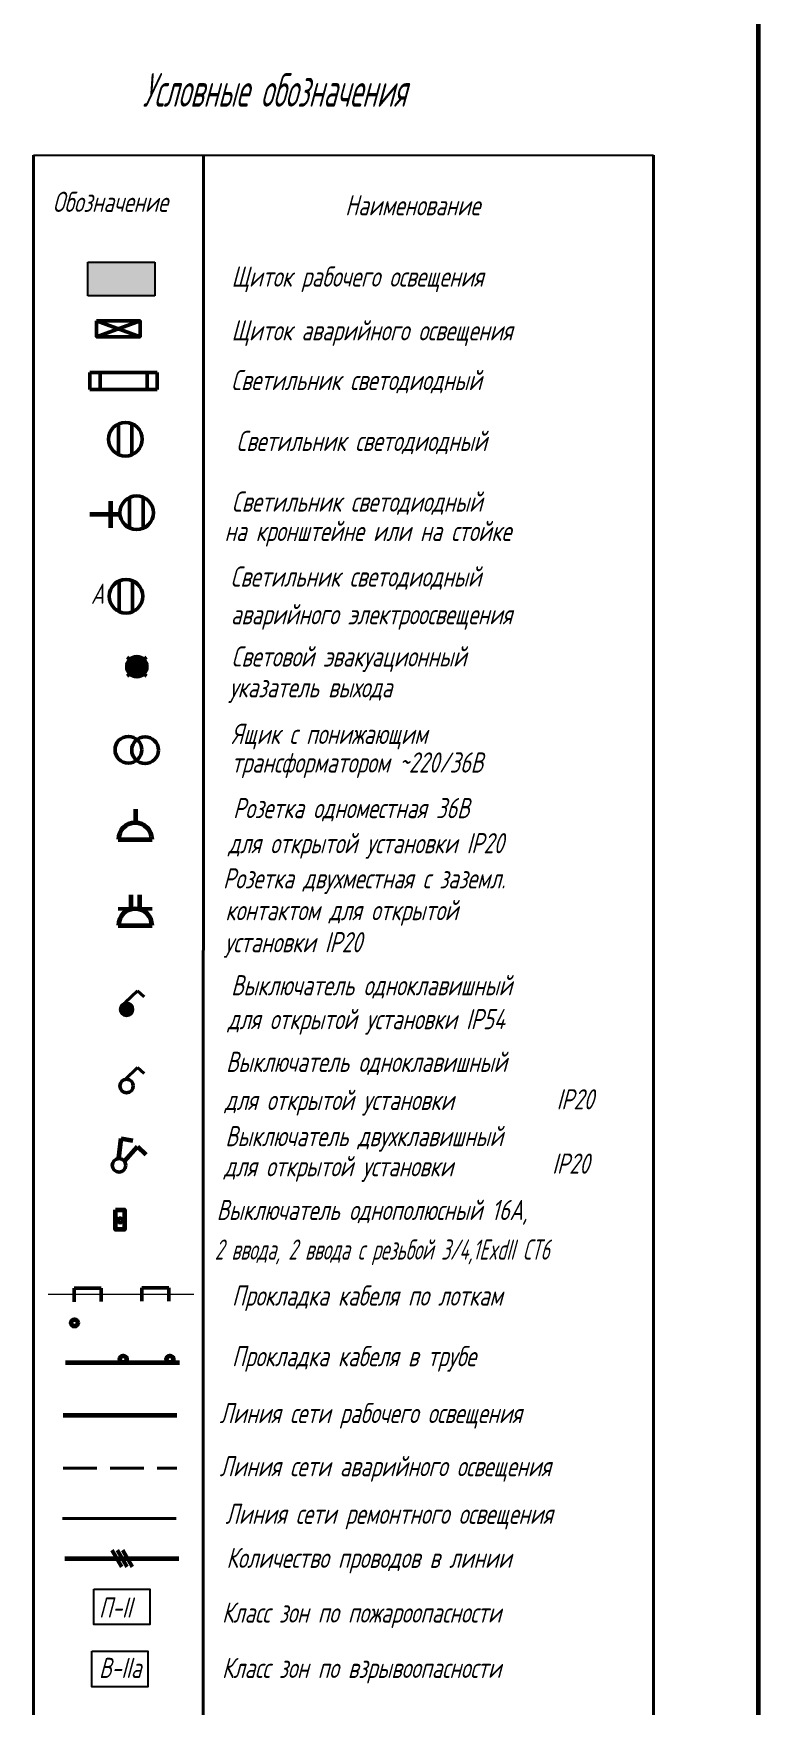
# Model space of a CAD drawing. Header units: inches. Extents: x -2146 to 222, y -883 to 3331.
# Drawn here: x -808.8 to -701, y 2941.5 to 3190.2 of the extents above; entities that cross this region are included whole.
import ezdxf
from ezdxf.enums import TextEntityAlignment as Align

# ---------------------------------------------------------------- set-up
doc = ezdxf.new("R2010")
doc.units = ezdxf.units.IN
doc.header["$MEASUREMENT"] = 0
doc.linetypes.add('gost5', pattern=[7, 5, -2, 0])
for name, color, linetype in [('вид', 7, 'Continuous'), ('НОВЫЙ', 7, 'Continuous'), ('Сила', 7, 'Continuous'), ('текст', 7, 'Continuous')]:
    doc.layers.add(name, color=color, linetype=linetype)
for name, color, linetype, lineweight in [('кабель', 1, 'Continuous', 60), ('КаБель силовой (Вновь)', 1, 'Continuous', 60), ('лампа', 6, 'Continuous', 50), ('Освещение', 160, 'Continuous', 40), ('рамка толстая', 7, 'Continuous', 60), ('Эл. аппараты (Вновь)', 93, 'Continuous', 50), ('ЭМО', 7, 'Continuous', 15)]:
    doc.layers.add(name, color=color, linetype=linetype, lineweight=lineweight)
doc.styles.add('GOST', font='gost.shx', dxfattribs={"oblique": 15})
doc.styles.add('Simplex', font='simplex.shx', dxfattribs={"width": 0.7, "oblique": 15})
doc.styles.get("Standard").update_dxf_attribs({"font": 'arial.ttf'})
doc.linetypes.add('GODOGRAPH', pattern='A,4.163001,-0.003665,["o",Standard,S=2.5,R=0,X=0,Y=-0.833333],-1.662353,4.17098', length=9.999999)

# ---------------------------------------------------------------- blocks, each defined once
blk = doc.blocks.new('A$C037E41F2')
at = {"layer": 'Сила', "color": 114, "lineweight": 50}
for centre in [(1.53, 1.57), (3.44, 1.53)]:
    blk.add_circle(centre, 1.53, dxfattribs=at)
blk = doc.blocks.new('*U4')
at = {"layer": 'ЭМО', "color": 94, "lineweight": 53}
for p, q in [((-1.52, 1.25), (-0.08, -1.25)), ((-0.72, 1.25), (0.72, -1.25)), ((0.08, 1.25), (1.52, -1.25))]:
    blk.add_line(p, q, dxfattribs=at)
blk = doc.blocks.new('A$C111428AF')
at = {"lineweight": 50}
blk.add_hatch(color=24, dxfattribs=at).paths.add_polyline_path([(3, 1.5, 1), (0, 1.5, 1)])
at = {"color": 24, "lineweight": 50}
for p, q in [((0.07, 2.93), (0.44, 2.56)), ((2.93, 2.93), (2.56, 2.56)), ((0.44, 0.44), (0.07, 0.07)), ((2.56, 0.44), (2.93, 0.07))]:
    blk.add_line(p, q, dxfattribs=at)
blk.add_circle((1.5, 1.5), 1.5, dxfattribs=at)

msp = doc.modelspace()

# ---------------------------------------------------------------- hatches: boundary and pattern name
h = msp.add_hatch(color=5)
h.dxf.hatch_style = 1
h.paths.add_polyline_path([(-790.77, 3151.17), (-790.77, 3156.17), (-800.77, 3156.17), (-800.77, 3151.17)])
edge = h.paths.add_edge_path()
edge.add_line((-800.77, 3156.17), (-790.77, 3156.17))
at = {"layer": 'вид'}
msp.add_hatch(color=0, dxfattribs=at).paths.add_polyline_path([(-795.13, 3046.05, 1), (-794.85, 3044.07, 1)])
at = {"layer": 'кабель'}
msp.add_hatch(color=5, dxfattribs=at).paths.add_polyline_path([(-799.86, 3151.9), (-792.17, 3151.9), (-792.17, 3154.78), (-799.86, 3154.78)])

# ---------------------------------------------------------------- linework, layer by layer
at = {"color": 0, "lineweight": 60}
for q in [(-701.01, 3330.61), (-701.01, 3330.53)]:
    msp.add_line((-701.01, 2746.61), q, dxfattribs=at)
at = {"color": 0, "lineweight": 40}
for p, q in [((-808.84, 3172.08), (-808.84, 2936.64)), ((-716.61, 3172.06), (-716.61, 2936.6)), ((-808.84, 3163.08), (-808.84, 2933.31)), ((-716.61, 3163.06), (-716.61, 2933.27)), ((-795.2, 3046.06), (-793.38, 3047.83)), ((-793.38, 3047.83), (-792.38, 3046.95)), ((-795.2, 3034.66), (-793.38, 3036.43)), ((-793.38, 3036.43), (-792.38, 3035.55))]:
    msp.add_line(p, q, dxfattribs=at)
msp.add_line((-808.84, 3172.08), (-716.61, 3172.06))
at = {"lineweight": 40}
msp.add_line((-783.53, 3172.04), (-783.61, 2933.3), dxfattribs=at)
at = {"color": 5}
for p, q in [((-800.77, 3151.17), (-800.77, 3156.17)), ((-800.77, 3156.17), (-790.77, 3156.17)), ((-790.77, 3156.17), (-790.77, 3151.17)), ((-790.77, 3151.17), (-800.77, 3151.17))]:
    msp.add_line(p, q, dxfattribs=at)
at = {"color": 6, "lineweight": 50}
for p, q in [((-796.2, 3132.1), (-796.2, 3127.61)), ((-794.19, 3132.18), (-794.19, 3127.52)), ((-794.54, 3121.15), (-794.54, 3116.66)), ((-792.53, 3121.24), (-792.53, 3116.58)), ((-796.11, 3108.75), (-796.11, 3104.25)), ((-794.1, 3108.83), (-794.1, 3104.17))]:
    msp.add_line(p, q, dxfattribs=at)
at = {"lineweight": 60}
for p, q in [((-796.24, 3070.31), (-791.19, 3070.31)), ((-796.24, 3057.53), (-791.19, 3057.53))]:
    msp.add_line(p, q, dxfattribs=at)
at = {"lineweight": 50}
msp.add_line((-796.24, 3060.03), (-791.19, 3060.03), dxfattribs=at)
at = {"color": 5, "linetype": 'gost5', "lineweight": 40}
msp.add_line((-804.43, 2976.83), (-787.51, 2976.83), dxfattribs=at)
at = {"color": 0, "linetype": 'GODOGRAPH', "lineweight": 40, "ltscale": 0.5}
msp.add_line((-804.53, 2969.36), (-787.61, 2969.36), dxfattribs=at)
at = {"color": 0, "lineweight": 30}
msp.add_circle((-794.99, 3045.06), 1, dxfattribs=at)
at = {"color": 0, "lineweight": 50}
msp.add_circle((-794.99, 3033.67), 1, dxfattribs=at)
at = {"linetype": 'ByBlock', "lineweight": 50, "ltscale": 100}
msp.add_circle((-795.95, 3013.69), 0.344, dxfattribs=at)
at = {"layer": 'кабель'}
for p, q in [((-797.36, 3120.64), (-797.36, 3116.64)), ((-804.07, 2992.55), (-787.14, 2992.55)), ((-804.43, 2984.75), (-787.51, 2984.75)), ((-804.15, 2963.41), (-787.22, 2963.41))]:
    msp.add_line(p, q, dxfattribs=at)
at = {"layer": 'кабель', "color": 0}
msp.add_line((-796.01, 3118.64), (-800.48, 3118.64), dxfattribs=at)
msp.add_lwpolyline([(-796.64, 3015.25), (-795.3, 3015.25), (-795.3, 3012.34), (-796.64, 3012.34)], close=True, dxfattribs=at)
at = {"layer": 'кабель', "color": 1}
for centre in [(-802.73, 2998.44), (-795.48, 2993.05), (-788.54, 2993.05)]:
    msp.add_circle(centre, 0.5, dxfattribs=at)
at = {"layer": 'КаБель силовой (Вновь)', "color": 6, "lineweight": 20}
msp.add_line((-784.97, 3002.66), (-806.66, 3002.66), dxfattribs=at)
at = {"layer": 'лампа'}
for p, q in [((-800.44, 3139.75), (-790.44, 3139.75)), ((-800.44, 3137.25), (-800.44, 3139.75)), ((-798.94, 3137.25), (-798.94, 3139.75)), ((-791.94, 3139.75), (-791.94, 3137.25)), ((-790.44, 3139.75), (-790.44, 3137.25)), ((-790.44, 3137.25), (-800.44, 3137.25))]:
    msp.add_line(p, q, dxfattribs=at)
for centre in [(-795.16, 3129.84), (-793.5, 3118.9), (-795.07, 3106.49)]:
    msp.add_circle(centre, 2.5, dxfattribs=at)
at = {"layer": 'НОВЫЙ', "color": 0, "lineweight": 25}
for points in [[(-799.88, 2958.88), (-791.55, 2958.88), (-791.55, 2953.59), (-799.88, 2953.59)], [(-800.17, 2949.63), (-791.84, 2949.63), (-791.84, 2944.34), (-800.17, 2944.34)]]:
    msp.add_lwpolyline(points, close=True, dxfattribs=at)
at = {"layer": 'Освещение', "lineweight": 50}
for p, q in [((-792.98, 3145.06), (-799.44, 3147.43)), ((-799.44, 3145.06), (-792.98, 3147.43))]:
    msp.add_line(p, q, dxfattribs=at)
at = {"layer": 'Освещение', "color": 0, "lineweight": 60}
for p, q in [((-793.66, 3074.85), (-793.66, 3072.81)), ((-794.36, 3062.07), (-794.36, 3060.03)), ((-793.09, 3062.07), (-793.09, 3060.03))]:
    msp.add_line(p, q, dxfattribs=at)
at = {"layer": 'Освещение', "lineweight": 50}
msp.add_lwpolyline([(-799.44, 3147.43), (-792.98, 3147.43), (-792.98, 3145.06), (-799.44, 3145.06)], close=True, dxfattribs=at)
at = {"layer": 'Освещение', "color": 0, "lineweight": 60}
for centre in [(-793.71, 3070.31), (-793.71, 3057.53)]:
    msp.add_arc(centre, 2.5, 0, 180, dxfattribs=at)
at = {"layer": 'рамка толстая'}
for p, q in [((-796.15, 3022.96), (-795.78, 3025.84)), ((-795.78, 3025.84), (-794.08, 3025.59)), ((-795.32, 3022.5), (-793.39, 3024.66)), ((-793.39, 3024.66), (-792.13, 3023.5))]:
    msp.add_line(p, q, dxfattribs=at)
at = {"layer": 'Эл. аппараты (Вновь)'}
for p, q in [((-802.8, 3003.6), (-802.8, 3001.6)), ((-802.77, 3003.61), (-798.77, 3003.61)), ((-798.77, 3003.61), (-798.77, 3001.61)), ((-792.71, 3003.68), (-792.71, 3001.68)), ((-792.71, 3003.68), (-788.71, 3003.68)), ((-788.71, 3003.68), (-788.71, 3001.68))]:
    msp.add_line(p, q, dxfattribs=at)
at = {"layer": 'Эл. аппараты (Вновь)', "color": 0}
msp.add_circle((-796.11, 3021.88), 1, dxfattribs=at)

# ---------------------------------------------------------------- block references
msp.add_blockref('A$C111428AF', (-794.97, 3094.52))
at = {"xscale": 1.300000000000182, "yscale": 1.300000000000182, "zscale": 1.300000000000182}
msp.add_blockref('A$C037E41F2', (-796.71, 3081.62), dxfattribs=at)
at = {"layer": 'Сила', "color": 1}
msp.add_blockref('*U4', (-795.68, 2963.41), dxfattribs=at)

# ---------------------------------------------------------------- texts
at = {"color": 0, "lineweight": 30, "style": 'GOST', "oblique": 15, "width": 0.7}
msp.add_text('Условные обозначения', height=5, dxfattribs=at).set_placement((-792.63, 3179.27))
at = {"lineweight": 20, "style": 'Simplex', "oblique": 15}
for s, width, p in [('Обозначение', 0.7, (-805.98, 3163.63)), ('Наименование', 0.7, (-762.49, 3163.12)), ('Щиток рабочего освещения', 0.7, (-779.39, 3152.52)), ('Щиток аварийного освещения', 0.7, (-779.39, 3144.52)), ('Светильник светодиодный', 0.7, (-779.44, 3137.13)), ('Светильник светодиодный', 0.7, (-778.67, 3128.08)), ('Светильник светодиодный', 0.7, (-779.34, 3119.06)), ('на кронштейне или на стойке', 0.7, (-780.42, 3114.69)), ('Светильник светодиодный', 0.7, (-779.53, 3107.92)), ('аварийного электроосвещения', 0.7, (-779.48, 3102.31)), ('Световой эвакуационный ', 0.7, (-779.39, 3096.04)), ('указатель выхода', 0.7, (-779.73, 3091.45)), ('Ящик с понижающим ', 0.7, (-779.39, 3084.52)), ('трансформатором ~220/36В', 0.7, (-779.39, 3080.27)), ('Розетка одноместная 36В', 0.7, (-779.15, 3073.49)), ('для открытой установки IP20', 0.7, (-779.88, 3068.27)), ('Розетка двухместная с заземл.', 0.7, (-780.65, 3063.04)), ('контактом для открытой ', 0.7, (-780.3, 3058.31)), ('установки IP20', 0.7, (-780.4, 3053.55)), ('Выключатель одноклавишный', 0.7, (-779.44, 3047.15)), ('для открытой установки IP54', 0.7, (-779.96, 3042.11)), ('Выключатель однополюсный 16А, ', 0.7, (-781.6, 3013.74)), ('2 ввода, 2 ввода с резьбой 3/4,1ЕxdII CТ6', 0.6, (-781.88, 3007.85)), ('Прокладка кабеля по лоткам', 0.7, (-779.31, 3001.01)), ('Прокладка кабеля в трубе', 0.7, (-779.31, 2992)), ('Линия сети рабочего освещения', 0.7, (-781.15, 2983.54)), ('Линия сети аварийного освещения', 0.7, (-781.15, 2975.64)), ('Линия сети ремонтного освещения', 0.7, (-780.3, 2968.56)), ('Количество проводов в линии', 0.7, (-780.14, 2962.02)), ('Класс зон по пожароопасности', 0.7, (-780.8, 2953.88)), ('Класс зон по взрывоопасности', 0.7, (-780.8, 2945.65))]:
    msp.add_text(s, height=3, dxfattribs=dict(at, width=width)).set_placement(p)
at = {"linetype": 'Continuous', "lineweight": 20, "style": 'Simplex', "oblique": 15, "width": 0.7}
for s, p in [('Выключатель одноклавишный ', (-780.2, 3035.76)), ('IP20', (-731.04, 3030.19)), ('для открытой установки', (-780.4, 3030.09)), ('Выключатель двухклавишный ', (-780.31, 3024.72)), ('для открытой установки', (-780.51, 3020.23)), ('IP20', (-731.69, 3020.63))]:
    msp.add_text(s, height=3, dxfattribs=at).set_placement(p)
at = {"lineweight": 20, "style": 'Simplex', "oblique": 15, "width": 0.7}
msp.add_text('П-II', height=3, dxfattribs=at).set_placement((-796.68, 2954.62), align=Align.CENTER)
at = {"layer": 'текст', "color": 3, "lineweight": 40, "style": 'Simplex', "oblique": 15, "width": 0.7}
msp.add_text('А', height=3, dxfattribs=at).set_placement((-799.32, 3105.36), align=Align.CENTER)
at = {"layer": 'текст', "color": 0, "lineweight": 20, "style": 'Simplex', "oblique": 15, "width": 0.7}
msp.add_text('В-IIа', height=3, dxfattribs=at).set_placement((-795.96, 2945.65), align=Align.CENTER)

doc.saveas('drawing.dxf')
